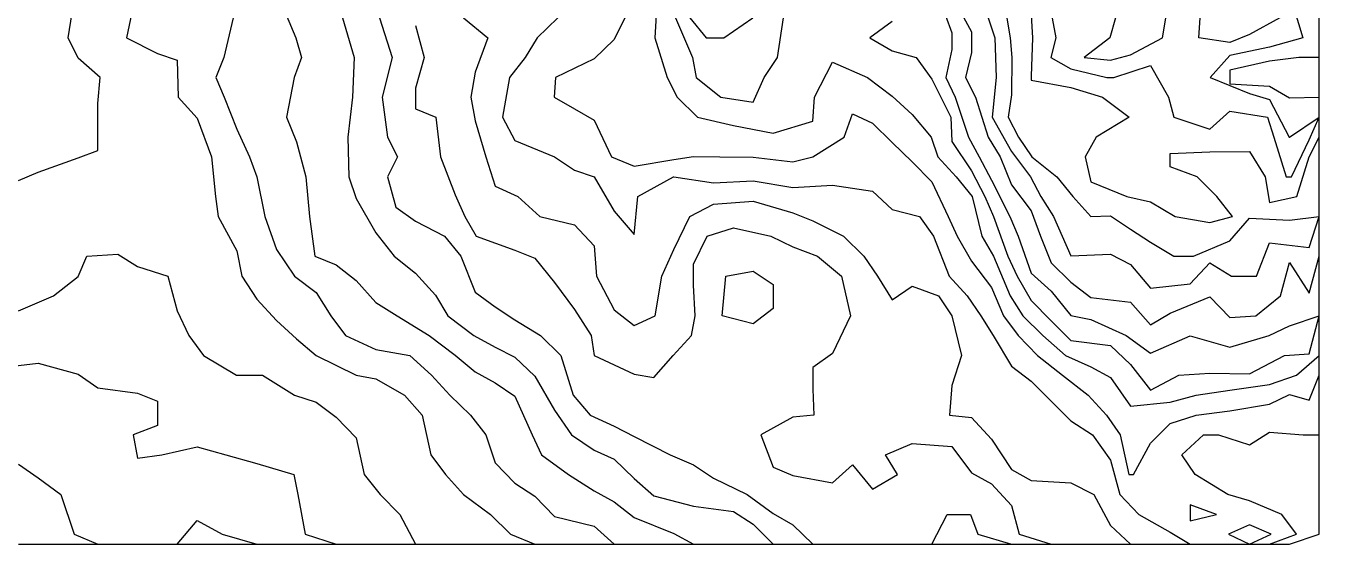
# Model space of a CAD drawing. Header units: metres. Extents: x -40 to 16440, y -40 to 16680.
# Drawn here: x 11230 to 16440, y -40 to 2048 of the extents above; entities that cross this region are included whole.
import ezdxf

# ---------------------------------------------------------------- set-up
doc = ezdxf.new("R2010")
doc.units = ezdxf.units.M
doc.layers.add('CURVAS_INTERMEDIARIAS_50M', color=8, linetype='CONTINUOUS')
doc.layers.add('CURVAS_MESTRAS_250M', color=1, linetype='CONTINUOUS')

msp = doc.modelspace()

# ---------------------------------------------------------------- linework, layer by layer
at = {"layer": 'CURVAS_INTERMEDIARIAS_50M'}
for points in [[(16080, 1980.66), (15955.64, 2000), (15966.19, 2160), (16080, 2209.86), (16240, 2160.94), (16281.63, 2080), (16160, 2012.36), (16080, 1980.66)], [(16440, 1760), (16440, 1920), (16357.65, 1920), (16240, 1905.11), (16080, 1869.81), (16080, 1814.4), (16240, 1804.98), (16320, 1757.38), (16440, 1760)], [(14160, 846.93), (14034.65, 880), (14049.16, 1040), (14160, 1060.2), (14240, 1005.98), (14240, 908.6), (14160, 846.93)], [(16026.89, 80), (15920, 118.68), (15920, 53.58), (16026.89, 80)], [(16247.42, 0), (16160, 37.75), (16075.45, 0), (16160, -40), (16247.42, 0)]]:
    msp.add_lwpolyline(points, close=True, dxfattribs=at)
for points in [[(12250.36, 2160), (12318.02, 2000), (12340.47, 1920), (12310.51, 1840), (12280.09, 1680), (12320, 1580.25), (12357.92, 1440), (12372.69, 1280), (12393.4, 1120), (12480, 1085.16), (12560, 1022.03), (12640, 933.48), (12725.55, 880), (12854.74, 800), (12960, 721.37), (13040, 653.45), (13120, 609.57), (13200, 555.92), (13270.13, 400), (13307.52, 320), (13415.39, 240), (13520, 174.53), (13600, 130.51), (13680, 67.8), (13840, 2.45), (13920, -40), (14080, -40), (14240, -40), (14400, -40), (14560, -40), (14720, -40), (14880, -40), (15040, -40), (15200, -40), (15360, -40), (15520, -40), (15680, -40), (15840, -40), (16000, -40), (16160, -40), (16320, -40), (16440, 0), (16440, 0), (16440, 160), (16440, 320), (16440, 480), (16440, 640), (16440, 800), (16440, 960), (16440, 1120), (16440, 1280), (16440, 1440), (16440, 1600), (16440, 1760), (16440, 1920), (16440, 2080)], [(13372.57, 2080), (13290.28, 2000), (13240.91, 1920), (13178.36, 1840), (13149.81, 1680), (13200, 1586.03), (13360, 1520.14), (13440, 1467.01), (13520, 1439.07), (13600, 1300.94), (13680, 1207.07), (13695.01, 1360), (13839.52, 1440), (13840.62, 1440), (14000, 1414.75), (14160, 1422.95), (14320, 1397.16), (14480, 1405.43), (14640, 1381.65), (14720, 1307.48), (14830.45, 1280), (14886.43, 1200), (14949.03, 1040), (15021.79, 960), (15077.48, 880), (15126.58, 800), (15200, 676.91), (15280, 615.9), (15360, 536.05), (15440, 457.09), (15526.95, 400), (15600, 298.75), (15637.09, 160), (15713.48, 80), (15840, 8.07), (15920, -40), (16080, -40), (16240, -40), (16348.43, 0), (16348.43, 0), (16290.36, 80), (16160, 134.82), (16072.8, 160), (15941.01, 240), (15887.45, 320), (15974.61, 400), (16034.34, 400), (16160, 360.41), (16240, 410.64), (16375.93, 400), (16440, 400), (16440, 560), (16440, 720), (16440, 880), (16440, 1040), (16440, 1200), (16440, 1360), (16440, 1520), (16440, 1680), (16440, 1840), (16440, 2000), (16440, 2160)], [(13773.39, 2160), (13763.59, 2000), (13812.98, 1840), (13853.31, 1760), (13935.5, 1680), (14080, 1646.18), (14240, 1616.14), (14400, 1664.34), (14407.11, 1760), (14480, 1901.06), (14619.92, 1840), (14720, 1764.48), (14800, 1691.01), (14877.13, 1600), (14904.45, 1520), (14977.85, 1440), (15042.7, 1360), (15080.67, 1200), (15127.7, 1120), (15195.44, 960), (15245.69, 880), (15326.36, 800), (15417.64, 720), (15520, 673.81), (15600, 630.96), (15680, 515.28), (15840, 532.15), (15944.24, 560), (15944.24, 560), (16080, 580.38), (16240, 602.49), (16349.37, 640), (16440, 720), (16440, 880), (16440, 1040), (16440, 1200), (16440, 1360), (16440, 1520), (16440, 1680), (16440, 1840), (16440, 2000), (16440, 2160)], [(14909.74, 2160), (14960, 2020.08), (14960, 1952.64), (14936.35, 1840), (14973.75, 1760), (15027.27, 1600), (15070.21, 1520), (15120, 1426.03), (15193.42, 1280), (15227.14, 1200), (15280, 1051.78), (15360, 978.7), (15440, 881), (15520, 864.25), (15662.36, 800), (15760, 729.13), (15920, 798.57), (16080, 753.01), (16238.27, 800), (16238.27, 800), (16320, 839.22), (16440, 880), (16440, 1040), (16440, 1200), (16440, 1360), (16440, 1520), (16440, 1680), (16440, 1840), (16440, 2000), (16440, 2160)], [(14966.05, 2160), (15040, 2023.34), (15040, 1939.78), (15015.63, 1840), (15054.99, 1760), (15107.08, 1600), (15154.62, 1520), (15200, 1406.7), (15280, 1301.97), (15317.38, 1200), (15360, 1093.13), (15440, 1015.8), (15520, 953.35), (15680, 934.32), (15760, 844.03), (15840, 889.8), (16000, 955.84), (16080, 872.84), (16185.64, 880), (16185.64, 880), (16283.8, 960), (16320, 1094.6), (16400, 971.3), (16440, 1120), (16440, 1280), (16440, 1440), (16440, 1600), (16440, 1760), (16440, 1920), (16440, 2080)], [(15168.49, 2160), (15195.84, 2000), (15201.57, 1920), (15200, 1770.34), (15187.53, 1680), (15229.2, 1600), (15282.25, 1520), (15383.67, 1440), (15447.86, 1360), (15520, 1279.95), (15600, 1282.85), (15680, 1228.97), (15760, 1176.72), (15854.96, 1120), (15934.15, 1120), (15934.15, 1120), (16080, 1181.32), (16160, 1273.32), (16320, 1264.37), (16440, 1280), (16440, 1440), (16440, 1600), (16440, 1760), (16440, 1920), (16440, 2080)], [(15360, 2099.68), (15378.74, 2000), (15359.2, 1920), (15440, 1874.81), (15584.18, 1840), (15612.86, 1840), (15760, 1888.16), (15833.67, 1760), (15854.67, 1680), (16000, 1631.21), (16080, 1704.15), (16231.71, 1680), (16257.78, 1600), (16306.61, 1440), (16328.81, 1440), (16328.81, 1440), (16400, 1588.59), (16440, 1680), (16440, 1840), (16440, 2000), (16440, 2160)], [(15620.11, 2080), (15596.49, 2000), (15493.71, 1920), (15600, 1909.79), (15680, 1931.38), (15808.78, 2000), (15836, 2160)], [(16325.58, 2160), (16373.77, 2000), (16240, 1962.11), (16080, 1928.62), (16001.38, 1840), (16160, 1775.9), (16240, 1751.46), (16319.88, 1600), (16320.19, 1600), (16320.19, 1600), (16440, 1680), (16440, 1840), (16440, 2000), (16440, 2160)], [(11120, 669.72), (11280, 688.71), (11440, 644), (11520, 588.97), (11680, 568.73), (11760, 536.19), (11760, 438.49), (11662.65, 400), (11680, 306.76), (11777.62, 320), (11920, 352.48), (12035.06, 320), (12160, 284.25), (12309.09, 240), (12325.62, 160), (12355.03, 0), (12480, -40), (12640, -40), (12800, -40), (12960, -40), (13120, -40), (13280, -40), (13440, -40), (13600, -40), (13760, -40), (13920, -40), (14080, -40), (14240, -40), (14400, -40), (14560, -40), (14720, -40), (14880, -40), (15040, -40), (15200, -40), (15360, -40), (15520, -40), (15680, -40), (15840, -40), (16000, -40), (16160, -40), (16320, -40), (16440, 0), (16440, 0), (16440, 160), (16440, 320), (16440, 480), (16440, 640), (16440, 800), (16440, 960), (16440, 1120), (16440, 1280), (16440, 1440), (16440, 1600), (16440, 1760), (16440, 1920), (16440, 2080)], [(11200, -40), (11360, -40), (11520, -40), (11680, -40), (11840, -40), (12000, -40), (12160, -40), (12320, -40), (12480, -40), (12640, -40), (12800, -40), (12960, -40), (13120, -40), (13280, -40), (13440, -40), (13600, -40), (13760, -40), (13920, -40), (14080, -40), (14240, -40), (14400, -40), (14560, -40), (14720, -40), (14880, -40), (15040, -40), (15200, -40), (15360, -40), (15520, -40), (15680, -40), (15840, -40), (16000, -40), (16160, -40), (16320, -40), (16440, 0), (16440, 0), (16440, 160), (16440, 320), (16440, 480), (16440, 640), (16440, 800), (16440, 960), (16440, 1120), (16440, 1280), (16440, 1440), (16440, 1600), (16440, 1760), (16440, 1920), (16440, 2080)], [(11200, -40), (11360, -40), (11520, -40), (11680, -40), (11840, -40), (12000, -40), (12160, -40), (12320, -40), (12480, -40), (12640, -40), (12800, -40), (12960, -40), (13120, -40), (13280, -40), (13440, -40), (13600, -40), (13760, -40), (13920, -40), (14080, -40), (14240, -40), (14400, -40), (14560, -40), (14720, -40), (14880, -40), (15040, -40), (15200, -40), (15360, -40), (15520, -40), (15680, -40), (15840, -40), (16000, -40), (16160, -40), (16320, -40), (16440, 0), (16440, 0), (16440, 160), (16440, 320), (16440, 480), (16440, 640), (16440, 800), (16440, 960), (16440, 1120), (16440, 1280), (16440, 1440), (16440, 1600), (16440, 1760), (16440, 1920), (16440, 2080)], [(11200, 281.5), (11280, 227.7), (11370.14, 160), (11425.08, 0), (11520, -40), (11680, -40), (11840, -40), (11920, 54.64), (12020.31, 0), (12160, -40), (12320, -40), (12480, -40), (12640, -40), (12800, -40), (12960, -40), (13120, -40), (13280, -40), (13440, -40), (13600, -40), (13760, -40), (13920, -40), (14080, -40), (14240, -40), (14400, -40), (14560, -40), (14720, -40), (14880, -40), (15040, -40), (15200, -40), (15360, -40), (15520, -40), (15680, -40), (15840, -40), (16000, -40), (16160, -40), (16320, -40), (16440, 0), (16440, 0), (16440, 160), (16440, 320), (16440, 480), (16440, 640), (16440, 800), (16440, 960), (16440, 1120), (16440, 1280), (16440, 1440), (16440, 1600), (16440, 1760), (16440, 1920), (16440, 2080)], [(11200, 900.13), (11340.9, 960), (11440, 1037.5), (11475, 1120), (11600, 1128.52), (11680, 1077.81), (11801.55, 1040), (11840, 899.3), (11886.04, 800), (11945.88, 720), (12078.09, 640), (12087.18, 640), (12182.69, 640), (12311.89, 560), (12400, 532.33), (12480, 471.64), (12560, 388.44), (12592.52, 240), (12656.81, 160), (12736.23, 80), (12800, -40), (12960, -40), (13120, -40), (13280, -40), (13440, -40), (13600, -40), (13760, -40), (13920, -40), (14080, -40), (14240, -40), (14400, -40), (14560, -40), (14720, -40), (14880, -40), (15040, -40), (15200, -40), (15360, -40), (15520, -40), (15680, -40), (15840, -40), (16000, -40), (16160, -40), (16320, -40), (16440, 0), (16440, 0), (16440, 160), (16440, 320), (16440, 480), (16440, 640), (16440, 800), (16440, 960), (16440, 1120), (16440, 1280), (16440, 1440), (16440, 1600), (16440, 1760), (16440, 1920), (16440, 2080)], [(12064.4, 2080), (12027.65, 1920), (11995.41, 1840), (12028.24, 1760), (12080, 1631.62), (12130.87, 1520), (12160.4, 1440), (12192.23, 1280), (12240, 1146.95), (12311.84, 1040), (12400, 973.47), (12457.84, 880), (12517.63, 800), (12640, 743.95), (12777.35, 720), (12863.83, 640), (12937.7, 560), (13020.65, 480), (13082.96, 400), (13120, 287.2), (13200, 206.18), (13280, 153.46), (13360, 71.41), (13520, 32.38), (13600, -40), (13760, -40), (13920, -40), (14080, -40), (14240, -40), (14400, -40), (14560, -40), (14720, -40), (14880, -40), (15040, -40), (15200, -40), (15360, -40), (15520, -40), (15680, -40), (15840, -40), (16000, -40), (16160, -40), (16320, -40), (16440, 0), (16440, 0), (16440, 160), (16440, 320), (16440, 480), (16440, 640), (16440, 800), (16440, 960), (16440, 1120), (16440, 1280), (16440, 1440), (16440, 1600), (16440, 1760), (16440, 1920), (16440, 2080)], [(12505.61, 2080), (12552.03, 1920), (12545.37, 1760), (12526.58, 1600), (12531, 1440), (12560, 1352.1), (12640, 1214.14), (12713.09, 1120), (12800, 1052.06), (12880, 963.5), (12929.57, 880), (13035.14, 800), (13120, 753.82), (13200, 713.77), (13280, 636.42), (13360, 499.91), (13428.11, 400), (13520, 338.56), (13600, 301.62), (13680, 223.84), (13760, 154.43), (13920, 113.03), (14080, 91.55), (14160, 39.87), (14240, -40), (14400, -40), (14560, -40), (14720, -40), (14880, -40), (15040, -40), (15200, -40), (15360, -40), (15520, -40), (15680, -40), (15840, -40), (16000, -40), (16160, -40), (16320, -40), (16440, 0), (16440, 0), (16440, 160), (16440, 320), (16440, 480), (16440, 640), (16440, 800), (16440, 960), (16440, 1120), (16440, 1280), (16440, 1440), (16440, 1600), (16440, 1760), (16440, 1920), (16440, 2080)], [(12655.02, 2080), (12705.82, 1920), (12664.77, 1760), (12686.46, 1600), (12727.32, 1520), (12686.55, 1440), (12720, 1317.87), (12800, 1261.31), (12916.01, 1200), (12982.26, 1120), (13040, 975.28), (13120, 915.64), (13200, 862.9), (13303.66, 800), (13384.64, 720), (13435.07, 560), (13503.86, 480), (13600, 435.22), (13680, 393.72), (13825.67, 320), (13920, 279.56), (14000, 225.13), (14135.24, 160), (14240, 83.33), (14320, 37.73), (14400, -40), (14560, -40), (14720, -40), (14880, -40), (14940.91, 80), (15036.09, 80), (15065.31, 0), (15200, -40), (15360, -40), (15520, -40), (15680, -40), (15840, -40), (16000, -40), (16160, -40), (16320, -40), (16440, 0), (16440, 0), (16440, 160), (16440, 320), (16440, 480), (16440, 640), (16440, 800), (16440, 960), (16440, 1120), (16440, 1280), (16440, 1440), (16440, 1600), (16440, 1760), (16440, 1920), (16440, 2080)], [(12993.56, 2080), (13091.52, 2000), (13040, 1861.3), (13022.15, 1760), (13040, 1665.77), (13082.65, 1520), (13120, 1401.95), (13211.41, 1360), (13299.94, 1280), (13440, 1246.66), (13520, 1161.81), (13528.32, 1040), (13600, 903.46), (13680, 840.43), (13765.05, 880), (13792.12, 1040), (13840, 1146.5), (13904.32, 1280), (14000, 1329.13), (14160, 1341.88), (14320, 1294.99), (14400, 1262.19), (14524.49, 1200), (14606.13, 1120), (14661.44, 1040), (14720, 943.77), (14800, 999.27), (14906.26, 960), (14960.41, 880), (14998.67, 720), (14960, 599.27), (14951.23, 480), (15040, 469.9), (15120, 383.34), (15200, 261.2), (15280, 216.21), (15440, 207.15), (15532.99, 160), (15600, 34.43), (15680, -40), (15840, -40), (16000, -40), (16160, -40), (16320, -40), (16440, 0), (16440, 0), (16440, 160), (16440, 320), (16440, 480), (16440, 640), (16440, 800), (16440, 960), (16440, 1120), (16440, 1280), (16440, 1440), (16440, 1600), (16440, 1760), (16440, 1920), (16440, 2080)], [(13643.4, 2080), (13600, 1993.06), (13520, 1914.68), (13363.74, 1840), (13358.15, 1760), (13440, 1713), (13520, 1667.84), (13588.94, 1520), (13680, 1482.18), (13840, 1509.96), (13920, 1520.85), (14025.19, 1520), (14160, 1518.22), (14320, 1499.93), (14400.38, 1520), (14526.62, 1600), (14560, 1693.77), (14640, 1656.32), (14720, 1577.32), (14800, 1499.46), (14880, 1419.19), (14945.21, 1280), (14981.83, 1200), (15040, 1099.6), (15120, 993.92), (15168.24, 880), (15227.63, 800), (15305.69, 720), (15406.2, 640), (15509.59, 560), (15583.01, 480), (15638.96, 400), (15673.88, 240), (15692.45, 240), (15692.45, 240), (15760, 366.8), (15840, 445.64), (15944.96, 480), (16080, 496.87), (16240, 524.08), (16320, 562.14), (16400, 540.07), (16440, 640), (16440, 800), (16440, 960), (16440, 1120), (16440, 1280), (16440, 1440), (16440, 1600), (16440, 1760), (16440, 1920), (16440, 2080)], [(13904.41, 2080), (13970.91, 2000), (14042.11, 2000), (14042.11, 2000), (14158.66, 2080)], [(15107.2, 2080), (15133.08, 2000), (15138.27, 1840), (15122.94, 1680), (15200, 1542.21), (15276.73, 1440), (15319.32, 1360), (15370.4, 1280), (15440, 1120.73), (15600, 1128.45), (15680, 1086.97), (15760, 990.79), (15920, 1008.65), (16000, 1093.14), (16087.01, 1040), (16187.64, 1040), (16187.64, 1040), (16240, 1174.34), (16400, 1155.31), (16440, 1280), (16440, 1440), (16440, 1600), (16440, 1760), (16440, 1920), (16440, 2080)]]:
    msp.add_lwpolyline(points, dxfattribs=at)
at = {"layer": 'CURVAS_MESTRAS_250M'}
for points in [[(11200, 1424.17), (11280, 1457.9), (11440, 1515.63), (11520, 1545.75), (11520, 1664.88), (11520, 1734.74), (11528.91, 1840), (11440, 1917.86), (11400.66, 2000), (11426.26, 2160)], [(11668.7, 2160), (11635.14, 2000), (11760, 1936.19), (11840, 1910.03), (11842.95, 1760), (11920, 1675.53), (11977.35, 1520), (11994.29, 1360), (12004.03, 1280), (12080, 1141.33), (12100.16, 1040), (12160, 946.22), (12240, 860.41), (12320, 786.72), (12400, 719.5), (12560, 641.08), (12640, 625.29), (12754.59, 560), (12825.99, 480), (12861.82, 320), (12920.88, 240), (12993.16, 160), (13101.72, 80), (13182.83, 0), (13280, -40), (13440, -40), (13600, -40), (13760, -40), (13920, -40), (14080, -40), (14240, -40), (14400, -40), (14560, -40), (14720, -40), (14880, -40), (15040, -40), (15200, -40), (15360, -40), (15520, -40), (15680, -40), (15840, -40), (16000, -40), (16160, -40), (16320, -40), (16440, 0), (16440, 0), (16440, 160), (16440, 320), (16440, 480), (16440, 640), (16440, 800), (16440, 960), (16440, 1120), (16440, 1280), (16440, 1440), (16440, 1600), (16440, 1760), (16440, 1920), (16440, 2080)], [(14720, 2065.74), (14630.07, 2000), (14720, 1947.53), (14816.34, 1920), (14880, 1832.73), (14956.24, 1680), (14960, 1581.54), (15040, 1463.31), (15093.59, 1360), (15128.72, 1280), (15185.74, 1120), (15224.03, 1040), (15280, 941.96), (15360, 859.64), (15440, 780.53), (15600, 760.43), (15680, 683.92), (15760, 580.02), (15875.14, 640), (15875.14, 640), (16000, 648.94), (16160, 646.11), (16300.87, 720), (16400, 726.13), (16440, 880), (16440, 1040), (16440, 1200), (16440, 1360), (16440, 1520), (16440, 1680), (16440, 1840), (16440, 2000), (16440, 2160)], [(15280, 2091.14), (15285.2, 2000), (15280, 1845.6), (15280, 1828.63), (15440, 1799.11), (15566.67, 1760), (15674.15, 1680), (15541.38, 1600), (15497.9, 1520), (15520, 1419.64), (15664.64, 1360), (15760, 1338.98), (15860.14, 1280), (16000, 1255.79), (16090.98, 1280), (16090.98, 1280), (16027.85, 1360), (15949.06, 1440), (15840, 1479.39), (15840, 1533.9), (16000, 1540.88), (16160, 1541.68), (16222.21, 1440), (16240, 1336.6), (16349.8, 1360), (16399.48, 1520), (16440, 1600), (16440, 1760), (16440, 1920), (16440, 2080)], [(11200, -40), (11360, -40), (11520, -40), (11680, -40), (11840, -40), (12000, -40), (12160, -40), (12320, -40), (12480, -40), (12640, -40), (12800, -40), (12960, -40), (13120, -40), (13280, -40), (13440, -40), (13600, -40), (13760, -40), (13920, -40), (14080, -40), (14240, -40), (14400, -40), (14560, -40), (14720, -40), (14880, -40), (15040, -40), (15200, -40), (15360, -40), (15520, -40), (15680, -40), (15840, -40), (16000, -40), (16160, -40), (16320, -40), (16440, 0), (16440, 0), (16440, 160), (16440, 320), (16440, 480), (16440, 640), (16440, 800), (16440, 960), (16440, 1120), (16440, 1280), (16440, 1440), (16440, 1600), (16440, 1760), (16440, 1920), (16440, 2080)], [(12800, 2049.76), (12834.91, 1920), (12800, 1797.03), (12800, 1713.81), (12881.23, 1680), (12899.84, 1520), (12960, 1366.68), (12998.15, 1280), (13043.65, 1200), (13200, 1144.01), (13280, 1111.72), (13360, 1013.83), (13440, 904.91), (13507.13, 800), (13520, 719.9), (13680, 644.6), (13760, 631.8), (13837.77, 720), (13911.55, 800), (13926.39, 880), (13920, 1003.09), (13920, 1087.78), (13974.47, 1200), (14080, 1233.69), (14230.41, 1200), (14320, 1157.76), (14419.23, 1120), (14515.91, 1040), (14551.79, 880), (14480, 728.53), (14400, 671.61), (14400, 584.69), (14404.5, 480), (14320, 471.7), (14191.07, 400), (14240, 269.85), (14320, 236.54), (14480, 206.28), (14560, 278.89), (14640, 181.99), (14741.38, 240), (14692.44, 320), (14800, 365.67), (14960, 353.86), (15040, 247.02), (15120, 203.21), (15200, 116.26), (15231.9, 0), (15360, -40), (15520, -40), (15680, -40), (15840, -40), (16000, -40), (16160, -40), (16320, -40), (16440, 0), (16440, 0), (16440, 160), (16440, 320), (16440, 480), (16440, 640), (16440, 800), (16440, 960), (16440, 1120), (16440, 1280), (16440, 1440), (16440, 1600), (16440, 1760), (16440, 1920), (16440, 2080)], [(13847.48, 2080), (13914.93, 1920), (13929.84, 1840), (14029, 1760), (14160, 1739.79), (14204.53, 1840), (14257.44, 1920), (14281.97, 2080)]]:
    msp.add_lwpolyline(points, dxfattribs=at)

doc.saveas('drawing.dxf')
